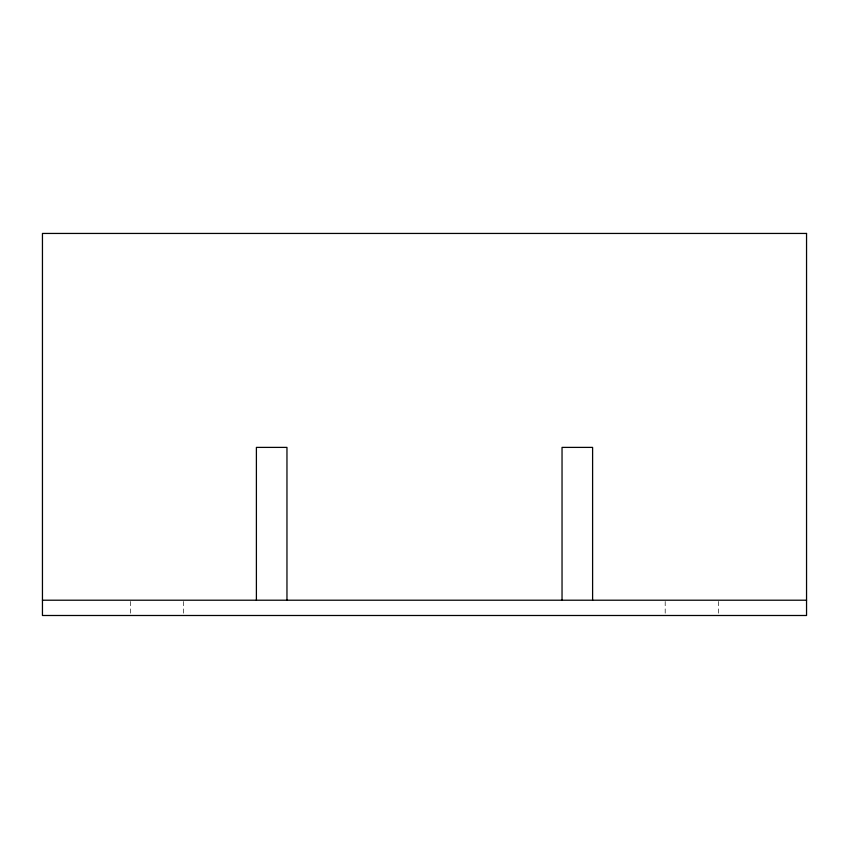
<?xml version="1.0" encoding="UTF-8"?>
<svg xmlns="http://www.w3.org/2000/svg" width="849" height="849" viewBox="0 0 849 849"><rect width="100%" height="100%" fill="white"/><g stroke="black" fill="none" stroke-linecap="round" stroke-linejoin="round"><path stroke-width="0.64" stroke-dasharray="4.25 3.18" d="M718.679 601.485L718.679 615.493M665.192 601.485L665.192 615.493M183.575 601.485L183.575 615.557M130.555 601.485L130.544 615.557"/><path stroke-width="1.27" d="M42.45 600.211L806.55 600.211M592.602 600.211L592.602 447.391L562.038 447.391L562.038 600.211M286.962 600.211L286.962 447.391L256.398 447.391L256.398 600.211M806.55 233.443L42.45 233.443L42.45 615.493L806.55 615.493L806.55 233.443"/></g></svg>
